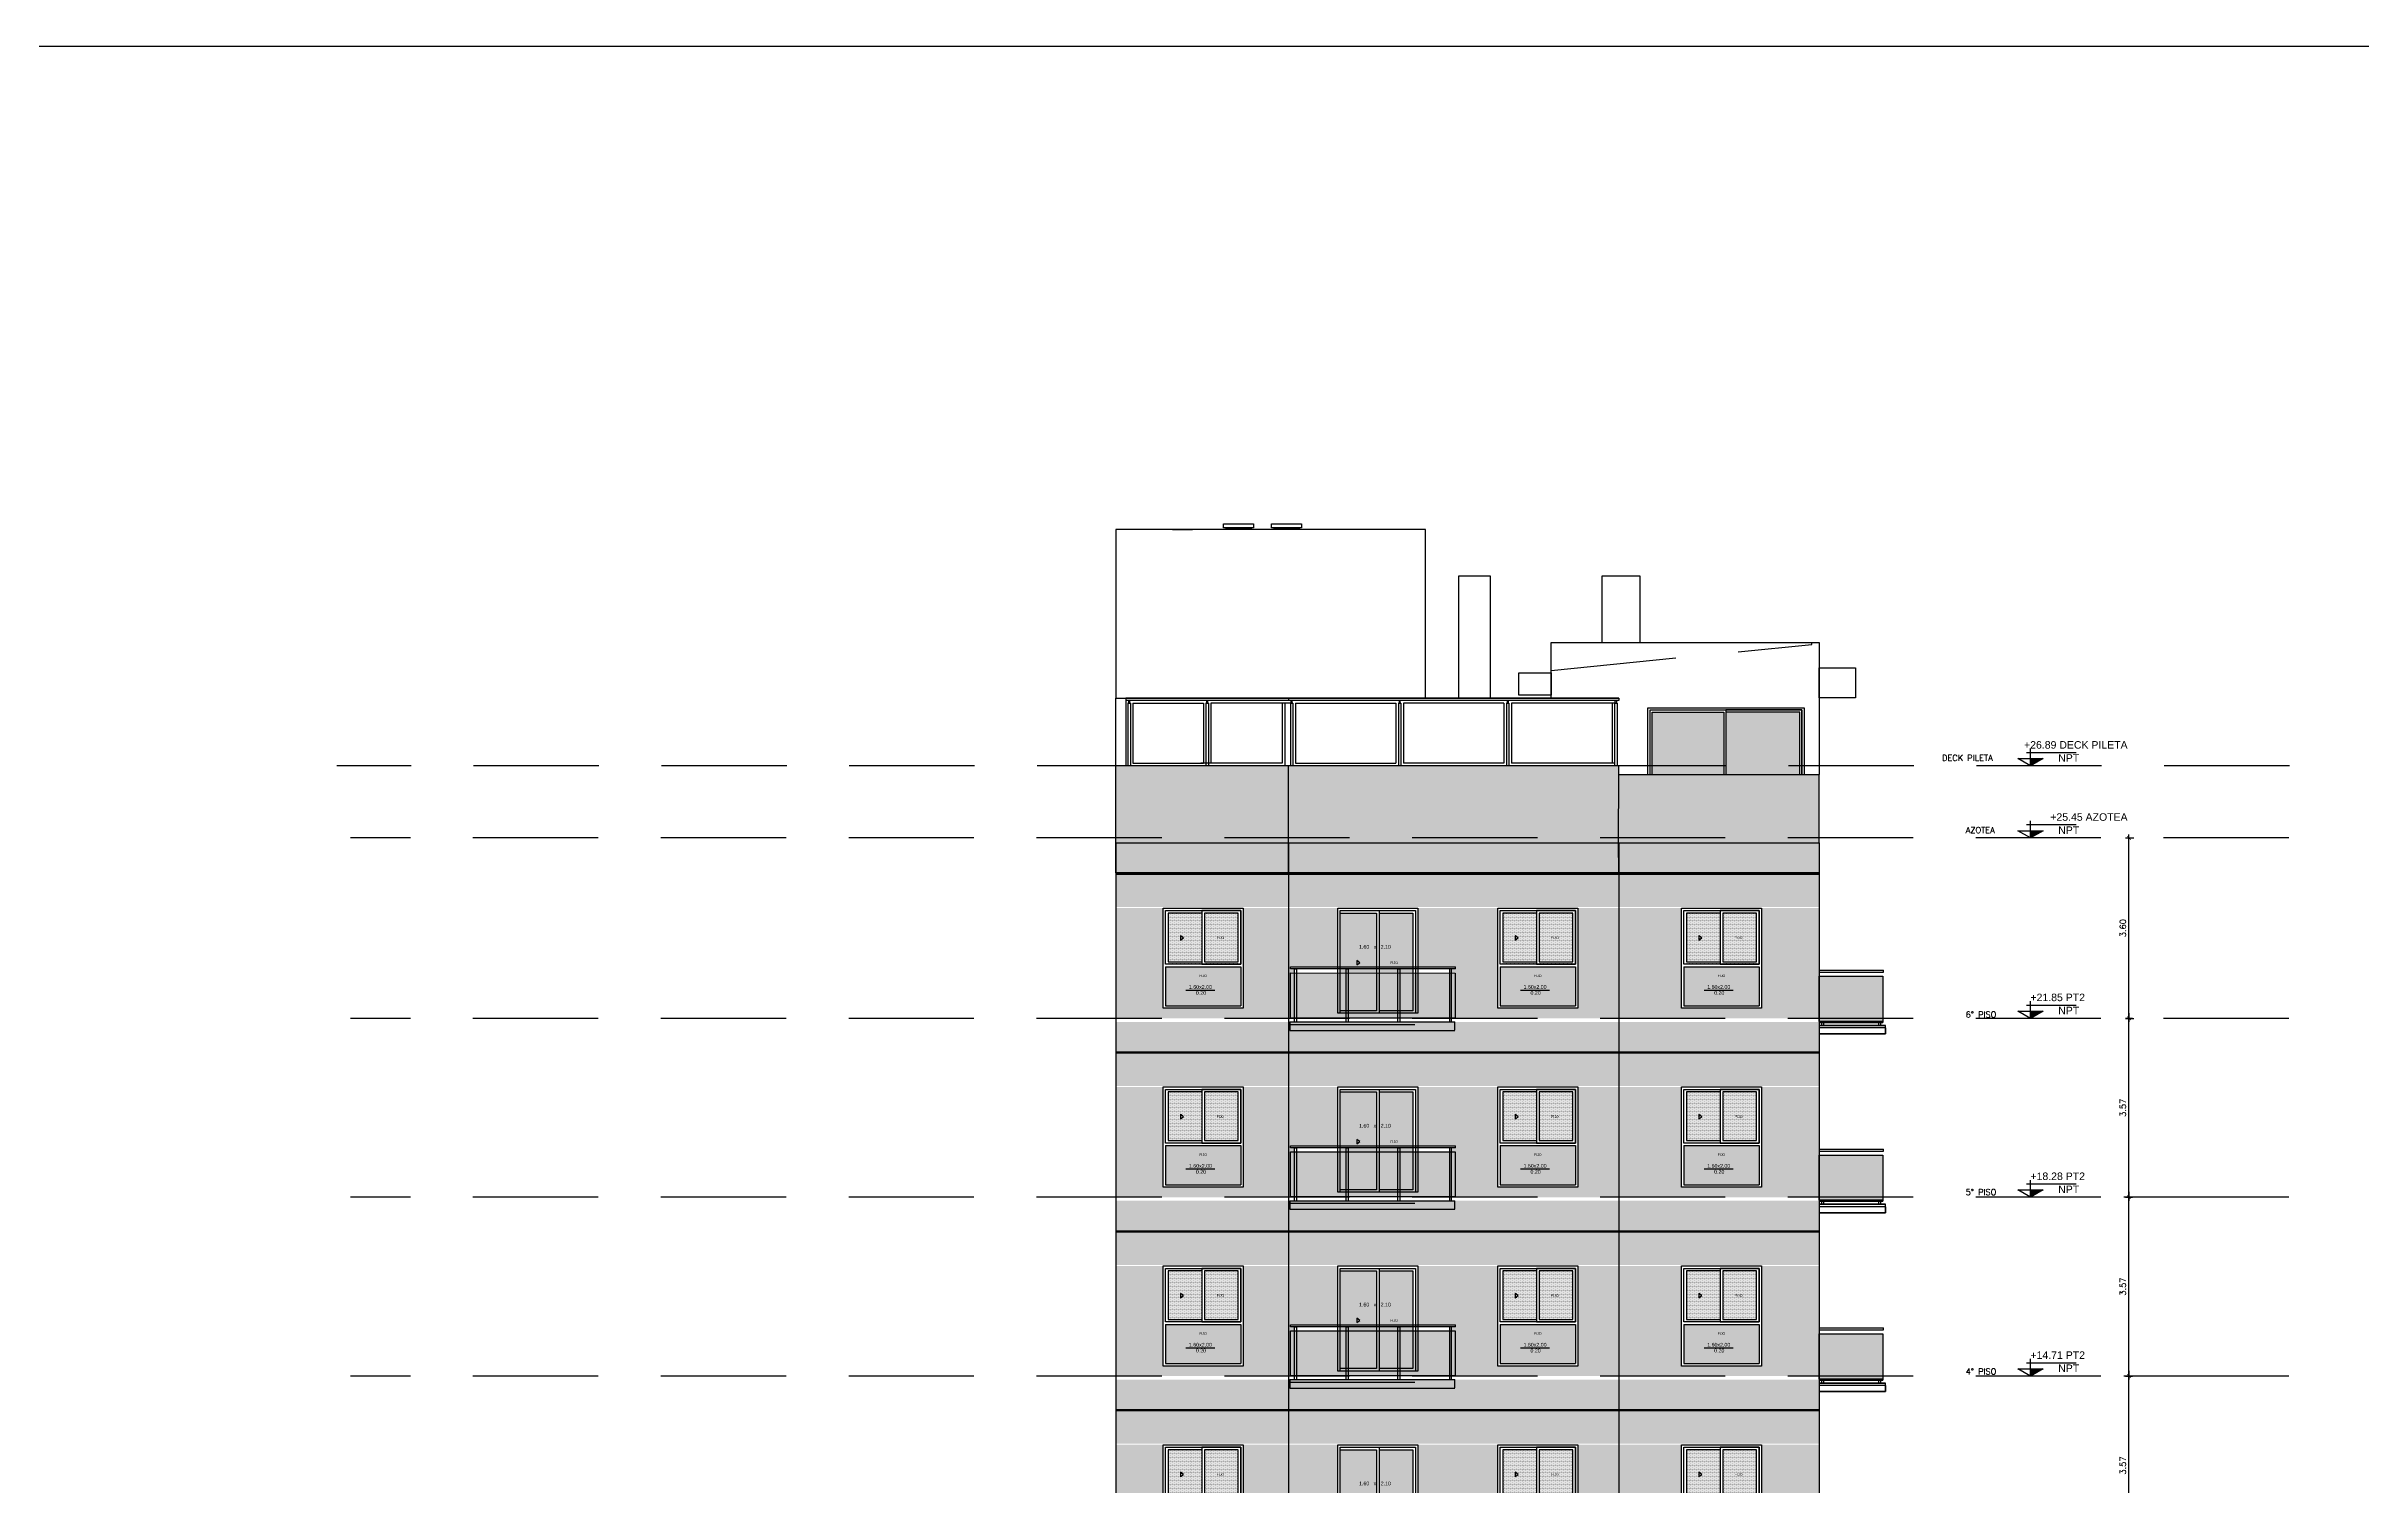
# Model space of a CAD drawing. Header units: metres. Extents: x 126 to 596, y -539 to -70.
# Drawn here: x 431.12 to 477.34, y -384.57 to -355.84 of the extents above; entities that cross this region are included whole.
import ezdxf
from ezdxf.enums import TextEntityAlignment as Align

# ---------------------------------------------------------------- set-up
doc = ezdxf.new("R2010")
doc.units = ezdxf.units.M
doc.header["$LTSCALE"] = 10
doc.linetypes.add('DASHED2', pattern=[0.375, 0.25, -0.125])
doc.linetypes.add('HIDDEN', pattern=[0.375, 0.25, -0.125])
for name, color, linetype in [('0.1', 1, 'Continuous'), ('01', 1, 'Continuous'), ('02', 2, 'Continuous'), ('3', 3, 'Continuous'), ('A-Aberturas', 2, 'Continuous'), ('A-Balcon', 1, 'Continuous'), ('A-NIVELES', 1, 'Continuous'), ('A-Pisos', 1, 'Continuous'), ('A-Proyeccion', 1, 'HIDDEN'), ('Aberturas en Fachadas', 2, 'Continuous'), ('Corte t', 2, 'Continuous'), ('Dr Ejes en bloque', 4, 'Continuous'), ('Expresión Vidrio', 252, 'Continuous'), ('Fachada', 3, 'Continuous'), ('Fachada 02', 2, 'Continuous'), ('PISO', 251, 'Continuous'), ('TCOTA', 1, 'Continuous'), ('Texto', 3, 'Continuous'), ('Texto Detalles Aberturas', 3, 'Continuous')]:
    doc.layers.add(name, color=color, linetype=linetype)
doc.layers.add('M1-Muro Común 20', color=12, linetype='Continuous', transparency=0.5)
doc.styles.add('Arial', font='arial.ttf')
doc.styles.add('COTAS', font='ROMANS.shx', dxfattribs={"width": 0.7})
doc.styles.add('ROMANS', font='arial.ttf', dxfattribs={"width": 1.02, "height": 1.2})
doc.styles.add('T12', font='romans.shx', dxfattribs={"height": 0.12})
doc.dimstyles.new('DIM50', dxfattribs={"dimtxt": 0.12, "dimasz": 0.07, "dimexe": 0.1, "dimexo": 0.05, "dimgap": 0.06, "dimtad": 1, "dimzin": 4, "dimdsep": 46, "dimtxsty": 'T12', "dimblk1": 'COTA1', "dimblk2": 'COTA1', "dimsah": 1, "dimcen": 0.07, "dimclrt": 3, "dimadec": 0, "dimazin": 0, "dimtfac": 1, "dimtmove": 2, "dimatfit": 0, "dimldrblk": 'COTA1', "dimfxl": 1, "dimtolj": 1, "dimtzin": 4, "dimarcsym": 0})

# ---------------------------------------------------------------- blocks, each defined once
blk = doc.blocks.new('aberturas 2')
at = {"layer": 'Expresión Vidrio'}
h = blk.add_hatch(dxfattribs=at)
h.set_pattern_fill('DOTS', color=252, scale=0.01)
h.set_pattern_definition([(0, (-1009.145685, 397.000675), (0.0079375, 0.015875), [0, -0.015875])])
h.paths.add_polyline_path([(315.617, -169.076), (315.617, -168.076), (316.292, -168.076), (316.292, -169.076)])
h = blk.add_hatch(dxfattribs=at)
h.set_pattern_fill('DOTS', color=252, scale=0.01)
h.set_pattern_definition([(0, (-1009.595685, 397.000675), (0.0079375, 0.015875), [0, -0.015875])])
h.paths.add_polyline_path([(316.342, -169.076), (316.342, -168.076), (317.017, -168.076), (317.017, -169.076)])
h = blk.add_hatch(dxfattribs=at)
h.set_pattern_fill('DOTS', color=252, scale=0.01)
h.set_pattern_definition([(0, (0, -0.05), (0.0079375, 0.015875), [0, -0.015875])])
h.paths.add_polyline_path([(317.067, -169.926), (317.067, -169.146), (315.567, -169.146), (315.567, -169.926)])
at = {"layer": 'A-Aberturas'}
for p, q in [((315.567, -169.146), (315.567, -169.926)), ((315.567, -169.146), (317.067, -169.146)), ((317.067, -169.146), (317.067, -169.926)), ((315.567, -169.926), (317.067, -169.926))]:
    blk.add_line(p, q, dxfattribs=at)
for points in [[(317.117, -169.976), (315.517, -169.976), (315.517, -167.976), (317.117, -167.976)], [(315.567, -169.096), (315.567, -168.026), (317.067, -168.026), (317.067, -169.096)], [(317.067, -168.026), (316.292, -168.026), (316.292, -169.096), (317.067, -169.096)]]:
    blk.add_lwpolyline(points, close=True, dxfattribs=at)
at = {"layer": 'A-Aberturas', "color": 1}
blk.add_lwpolyline([(316.292, -168.076), (315.617, -168.076), (315.617, -169.046), (316.292, -169.046)], dxfattribs=at)
blk.add_lwpolyline([(317.017, -168.076), (316.342, -168.076), (316.342, -169.046), (317.017, -169.046)], close=True, dxfattribs=at)
at = {"layer": 'Texto Detalles Aberturas', "color": 3}
blk.add_line((316.549, -169.618), (315.968, -169.618), dxfattribs=at)
at = {"layer": 'Texto Detalles Aberturas'}
blk.add_lwpolyline([(315.862, -168.527), (315.862, -168.613), (315.922, -168.57)], close=True, dxfattribs=at)
at = {"layer": 'Texto Detalles Aberturas', "color": 3, "style": 'ROMANS'}
for p in [(316.659, -168.57), (316.315, -169.327)]:
    blk.add_text('FIJO', height=0.05, dxfattribs=at).set_placement(p, align=Align.MIDDLE_CENTER)
for s, p in [('1.60x2.00', (316.031, -169.588)), ('0.20', (316.17, -169.705))]:
    blk.add_text(s, height=0.075, dxfattribs=at).set_placement(p)
blk = doc.blocks.new('aberturas balcones')
at = {"layer": 'Expresión Vidrio'}
h = blk.add_hatch(dxfattribs=at)
h.set_pattern_fill('DOTS', color=252, scale=0.01)
h.set_pattern_definition([(0, (-1039.733291, 386.921473), (0.0079375, 0.015875), [0, -0.015875])])
h.paths.add_polyline_path([(287.68, -180.006), (287.68, -178.056), (288.405, -178.056), (288.405, -180.006)])
h = blk.add_hatch(dxfattribs=at)
h.set_pattern_fill('DOTS', color=252, scale=0.01)
h.set_pattern_definition([(0, (-1038.733291, 386.921473), (0.0079375, 0.015875), [0, -0.015875])])
h.paths.add_polyline_path([(288.455, -180.006), (288.455, -178.056), (289.13, -178.056), (289.13, -180.006)])
at = {"layer": 'A-Aberturas'}
blk.add_line((287.68, -178.006), (287.68, -178.006), dxfattribs=at)
blk.add_lwpolyline([(287.63, -180.056), (287.63, -177.956), (289.23, -177.956), (289.23, -180.056), (287.63, -180.056)], dxfattribs=at)
for points in [[(287.68, -180.056), (287.68, -178.006), (289.18, -178.006), (289.18, -180.056)], [(287.68, -178.006), (288.455, -178.006), (288.455, -180.056), (287.68, -180.056)]]:
    blk.add_lwpolyline(points, close=True, dxfattribs=at)
at = {"layer": 'A-Aberturas', "color": 1}
for points in [[(287.68, -178.056), (288.405, -178.056), (288.405, -180.006), (287.68, -180.006)], [(288.455, -178.056), (289.13, -178.056), (289.13, -180.006), (288.455, -180.006)]]:
    blk.add_lwpolyline(points, dxfattribs=at)
at = {"layer": 'Texto Detalles Aberturas', "color": 3}
blk.add_lwpolyline([(288.009, -179.003), (288.009, -179.089), (288.069, -179.046)], close=True, dxfattribs=at)
at = {"layer": 'Texto Detalles Aberturas', "color": 3, "style": 'ROMANS'}
blk.add_text('1.60   x   2.10', height=0.075, dxfattribs=at).set_placement((288.055, -178.767))
blk.add_text('FIJO', height=0.05, dxfattribs=at).set_placement((288.755, -179.046), align=Align.MIDDLE_CENTER)
blk = doc.blocks.new('Fachada lateral izq')
at = {"layer": '0.1', "transparency": 33554636}
h = blk.add_hatch(color=253, dxfattribs=at)
h.dxf.hatch_style = 1
h.paths.add_polyline_path([(328.537, -106.511), (328.537, -107.581), (327.037, -107.581), (327.037, -106.511)], flags=0)
h.paths.add_polyline_path([(327.762, -106.561), (327.762, -106.511), (328.537, -106.511), (328.537, -107.581), (327.762, -107.581), (327.762, -107.531), (327.087, -107.531), (327.087, -106.561)], flags=0)
h.paths.add_polyline_path([(327.812, -106.561), (328.487, -106.561), (328.487, -107.531), (327.812, -107.531)], flags=0)
h.paths.add_polyline_path([(327.332, -107.011), (327.392, -107.054), (327.332, -107.097)], flags=0)
h.paths.add_polyline_path([(318.19, -106.511), (318.19, -107.581), (316.69, -107.581), (316.69, -106.511)], flags=0)
h.paths.add_polyline_path([(318.19, -106.511), (318.19, -107.581), (317.415, -107.581), (317.415, -107.531), (316.74, -107.531), (316.74, -106.561), (317.415, -106.561), (317.415, -106.511)], flags=0)
h.paths.add_polyline_path([(318.14, -106.561), (318.14, -107.531), (317.465, -107.531), (317.465, -106.561)], flags=0)
h.paths.add_polyline_path([(317.045, -107.054), (316.985, -107.097), (316.985, -107.011)], flags=0)
h.paths.add_polyline_path([(317.693, -107.093), (317.87, -107.093), (317.87, -107.016), (317.693, -107.016)], flags=0)
h.paths.add_polyline_path([(317.349, -107.85), (317.526, -107.85), (317.526, -107.773), (317.349, -107.773)], flags=0)
h.paths.add_polyline_path([(315.695, -106.441), (319.145, -106.441), (319.145, -105.161), (315.695, -105.161)])
h.paths.add_polyline_path([(325.735, -106.441), (329.737, -106.441), (329.737, -105.161), (325.735, -105.161)])
at = {"layer": 'M1-Muro Común 20', "transparency": 33554687}
h = blk.add_hatch(color=8, dxfattribs=at)
h.dxf.hatch_style = 1
h.paths.add_polyline_path([(323.321, -106.461), (321.726, -106.461), (321.726, -107.636), (322.479, -107.636), (322.479, -107.676), (322.398, -107.676), (322.398, -107.757), (322.469, -107.757), (322.469, -108.661), (325.735, -108.661), (325.735, -106.461), (324.921, -106.461), (324.921, -108.461), (323.321, -108.461)])
h.paths.add_polyline_path([(320.126, -106.461), (319.145, -106.461), (319.145, -108.661), (319.184, -108.661), (319.184, -107.756), (319.264, -107.756), (319.264, -107.676), (319.184, -107.676), (319.184, -107.636), (320.126, -107.636)])
h.paths.add_polyline_path([(325.735, -105.781), (319.145, -105.781), (319.145, -106.441), (325.735, -106.441)])
h.paths.add_polyline_path([(325.735, -105.161), (319.145, -105.161), (319.145, -105.761), (325.735, -105.761)])
at = {"layer": 'M1-Muro Común 20', "transparency": 33554534}
h = blk.add_hatch(color=254, dxfattribs=at)
h.dxf.hatch_style = 1
h.paths.add_polyline_path([(319.145, -106.461), (318.24, -106.461), (318.24, -108.461), (316.64, -108.461), (316.64, -106.461), (315.695, -106.461), (315.695, -108.661), (319.145, -108.661)])
h.paths.add_polyline_path([(326.987, -106.461), (325.735, -106.461), (325.735, -108.661), (329.737, -108.661), (329.737, -106.461), (328.587, -106.461), (328.587, -108.461), (326.987, -108.461)])
at = {"layer": 'M1-Muro Común 20', "transparency": 33554460}
h = blk.add_hatch(color=141, dxfattribs=at)
h.dxf.hatch_style = 1
h.paths.add_polyline_path([(322.469, -108.656), (319.184, -108.656), (319.184, -107.756), (322.469, -107.757)])
h = blk.add_hatch(color=141, dxfattribs=at)
h.dxf.hatch_style = 1
h.paths.add_polyline_path([(331.007, -108.721), (329.737, -108.721), (329.737, -107.821), (331.007, -107.821)])
at = {"layer": 'A-Aberturas', "color": 253}
for points in [[(329.737, -107.741), (331.017, -107.741), (331.017, -107.701)], [(329.737, -107.701), (331.017, -107.701)], [(329.737, -108.721), (331.007, -108.721), (331.007, -108.741)], [(329.737, -108.741), (331.007, -108.741)], [(329.827, -108.801), (329.827, -108.741), (329.787, -108.741)], [(329.787, -108.801), (329.787, -108.741)], [(330.927, -108.801), (330.927, -108.741), (330.967, -108.741)], [(330.967, -108.801), (330.967, -108.741)]]:
    blk.add_lwpolyline(points, dxfattribs=at)
blk.add_lwpolyline([(331.007, -108.721), (329.737, -108.721), (329.737, -107.821), (331.007, -107.821)], close=True, dxfattribs=at)
at = {"layer": 'A-Balcon'}
blk.add_line((322.479, -107.676), (322.479, -107.636), dxfattribs=at)
for points in [[(322.479, -107.676), (319.184, -107.676), (319.184, -107.636), (322.479, -107.636)], [(319.264, -108.731), (319.264, -107.676), (319.304, -107.676), (319.304, -108.731)], [(320.294, -108.731), (320.294, -107.676), (320.334, -107.676), (320.334, -108.731)], [(321.324, -108.731), (321.324, -107.676), (321.364, -107.676), (321.364, -108.731)], [(322.398, -108.731), (322.398, -107.676), (322.358, -107.676), (322.358, -108.731)]]:
    blk.add_lwpolyline(points, dxfattribs=at)
blk.add_lwpolyline([(322.469, -108.656), (319.184, -108.656), (319.184, -107.756), (322.469, -107.757)], close=True, dxfattribs=at)
at = {"layer": 'Fachada'}
for p, q in [((315.695, -105.161), (315.695, -108.731)), ((319.145, -105.161), (319.145, -108.731)), ((329.737, -105.161), (329.737, -108.731))]:
    blk.add_line(p, q, dxfattribs=at)
blk.add_lwpolyline([(325.735, -105.161), (325.735, -108.731)], dxfattribs=at)
at = {"layer": 'Fachada 02', "color": 1}
for p, q in [((315.695, -105.761), (329.737, -105.761)), ((315.695, -105.781), (329.737, -105.781))]:
    blk.add_line(p, q, dxfattribs=at)
at = {"layer": 'Fachada 02'}
for p, q in [((319.166, -108.731), (319.166, -108.901)), ((319.166, -108.731), (319.166, -108.731)), ((319.166, -108.731), (322.466, -108.731)), ((319.166, -108.901), (322.466, -108.901)), ((322.466, -108.897), (322.466, -108.731))]:
    blk.add_line(p, q, dxfattribs=at)
at = {"layer": 'Fachada 02', "color": 253}
for p, q in [((329.737, -108.801), (331.062, -108.801)), ((331.062, -108.801), (329.737, -108.801)), ((329.737, -108.971), (331.062, -108.971)), ((331.062, -108.971), (329.737, -108.971)), ((331.062, -108.851), (331.062, -108.801)), ((331.062, -108.851), (331.062, -108.971))]:
    blk.add_line(p, q, dxfattribs=at)
at = {"layer": 'Fachada 02', "color": 252, "linetype": 'DASHED2', "true_color": 0x939598}
blk.add_lwpolyline([(319.166, -108.781), (319.166, -108.781), (322.466, -108.781)], dxfattribs=at)
at = {"layer": 'Fachada 02', "color": 253, "linetype": 'DASHED2'}
blk.add_lwpolyline([(331.062, -108.971), (331.062, -108.851), (329.737, -108.851)], dxfattribs=at)
at = {"layer": 'Aberturas en Fachadas'}
for name, p in [('aberturas 2', (1.123, 61.515)), ('aberturas balcones', (32.496, 71.495)), ('aberturas 2', (7.803, 61.515)), ('aberturas 2', (11.47, 61.515))]:
    blk.add_blockref(name, p, dxfattribs=at)
blk = doc.blocks.new('COTA1')
for p, q in [((-1.5, 0), (1, 0)), ((0, 1), (0, -1))]:
    blk.add_line(p, q)
at = {"const_width": 0.2}
blk.add_lwpolyline([(-0.5, -0.5), (0.5, 0.5)], dxfattribs=at)
blk = doc.blocks.new('*D64')
at = {"layer": 'Defpoints', "color": 0, "transparency": 16777216}
for p in [(568.96, -294.214), (568.96, -294.214), (568.96, -297.714)]:
    blk.add_point(p, dxfattribs=at)
at = {"layer": 'TCOTA', "color": 0, "lineweight": -2, "transparency": 16777216}
for p, q in [((568.96, -297.644), (568.96, -294.284)), ((569.01, -294.214), (569.06, -294.214)), ((569.01, -297.714), (569.06, -297.714))]:
    blk.add_line(p, q, dxfattribs=at)
at = {"layer": 'TCOTA', "color": 0, "lineweight": -2, "transparency": 16777216, "xscale": 0.07, "yscale": 0.07, "zscale": 0.07}
for p, rotation in [((568.96, -294.214), 90), ((568.96, -297.714), 270)]:
    blk.add_blockref('COTA1', p, dxfattribs=dict(at, rotation=rotation))
at = {"layer": 'TCOTA', "color": 3, "transparency": 16777216, "insert": (568.84, -295.964), "char_height": 0.12, "attachment_point": 5, "rotation": 90, "style": 'T12'}
blk.add_mtext('\\A1;3.50', dxfattribs=at)
blk = doc.blocks.new('*D65')
at = {"layer": 'Defpoints', "color": 0, "transparency": 16777216}
for p in [(568.96, -290.644), (568.96, -290.644), (568.96, -294.214)]:
    blk.add_point(p, dxfattribs=at)
at = {"layer": 'TCOTA', "color": 0, "lineweight": -2, "transparency": 16777216}
for p, q in [((568.96, -294.144), (568.96, -290.714)), ((569.01, -290.644), (569.06, -290.644)), ((569.01, -294.214), (569.06, -294.214))]:
    blk.add_line(p, q, dxfattribs=at)
at = {"layer": 'TCOTA', "color": 0, "lineweight": -2, "transparency": 16777216, "xscale": 0.07, "yscale": 0.07, "zscale": 0.07}
for p, rotation in [((568.96, -290.644), 90), ((568.96, -294.214), 270)]:
    blk.add_blockref('COTA1', p, dxfattribs=dict(at, rotation=rotation))
at = {"layer": 'TCOTA', "color": 3, "transparency": 16777216, "insert": (568.84, -292.429), "char_height": 0.12, "attachment_point": 5, "rotation": 90, "style": 'T12'}
blk.add_mtext('\\A1;3.57', dxfattribs=at)
blk = doc.blocks.new('*D66')
at = {"layer": 'Defpoints', "color": 0, "transparency": 16777216}
for p in [(568.96, -287.074), (570.313, -287.074), (568.96, -290.644)]:
    blk.add_point(p, dxfattribs=at)
at = {"layer": 'TCOTA', "color": 0, "lineweight": -2, "transparency": 16777216}
for p, q in [((570.263, -287.074), (568.86, -287.074)), ((568.96, -290.574), (568.96, -287.144)), ((569.01, -290.644), (569.06, -290.644))]:
    blk.add_line(p, q, dxfattribs=at)
at = {"layer": 'TCOTA', "color": 0, "lineweight": -2, "transparency": 16777216, "xscale": 0.07, "yscale": 0.07, "zscale": 0.07}
for p, rotation in [((568.96, -287.074), 90), ((568.96, -290.644), 270)]:
    blk.add_blockref('COTA1', p, dxfattribs=dict(at, rotation=rotation))
at = {"layer": 'TCOTA', "color": 3, "transparency": 16777216, "insert": (568.84, -288.859), "char_height": 0.12, "attachment_point": 5, "rotation": 90, "style": 'T12'}
blk.add_mtext('\\A1;3.57', dxfattribs=at)
blk = doc.blocks.new('*D67')
at = {"layer": 'Defpoints', "color": 0, "transparency": 16777216}
for p in [(568.96, -276.364), (568.96, -276.364), (570.313, -279.934)]:
    blk.add_point(p, dxfattribs=at)
at = {"layer": 'TCOTA', "color": 0, "lineweight": -2, "transparency": 16777216}
for p, q in [((569.01, -276.364), (569.06, -276.364)), ((568.96, -279.864), (568.96, -276.434)), ((570.263, -279.934), (568.86, -279.934))]:
    blk.add_line(p, q, dxfattribs=at)
at = {"layer": 'TCOTA', "color": 0, "lineweight": -2, "transparency": 16777216, "xscale": 0.07, "yscale": 0.07, "zscale": 0.07}
for p, rotation in [((568.96, -276.364), 90), ((568.96, -279.934), 270)]:
    blk.add_blockref('COTA1', p, dxfattribs=dict(at, rotation=rotation))
at = {"layer": 'TCOTA', "color": 3, "transparency": 16777216, "insert": (568.84, -278.149), "char_height": 0.12, "attachment_point": 5, "rotation": 90, "style": 'T12'}
blk.add_mtext('\\A1;3.57', dxfattribs=at)
blk = doc.blocks.new('*D68')
at = {"layer": 'Defpoints', "color": 0, "transparency": 16777216}
for p in [(568.96, -283.504), (570.313, -283.504), (570.313, -287.074)]:
    blk.add_point(p, dxfattribs=at)
at = {"layer": 'TCOTA', "color": 0, "lineweight": -2, "transparency": 16777216}
for p, q in [((570.263, -283.504), (568.86, -283.504)), ((568.96, -287.004), (568.96, -283.574)), ((570.263, -287.074), (568.86, -287.074))]:
    blk.add_line(p, q, dxfattribs=at)
at = {"layer": 'TCOTA', "color": 0, "lineweight": -2, "transparency": 16777216, "xscale": 0.07, "yscale": 0.07, "zscale": 0.07}
for p, rotation in [((568.96, -283.504), 90), ((568.96, -287.074), 270)]:
    blk.add_blockref('COTA1', p, dxfattribs=dict(at, rotation=rotation))
at = {"layer": 'TCOTA', "color": 3, "transparency": 16777216, "insert": (568.84, -285.289), "char_height": 0.12, "attachment_point": 5, "rotation": 90, "style": 'T12'}
blk.add_mtext('\\A1;3.57', dxfattribs=at)
blk = doc.blocks.new('*D69')
at = {"layer": 'Defpoints', "color": 0, "transparency": 16777216}
for p in [(568.96, -279.934), (570.313, -279.934), (570.313, -283.504)]:
    blk.add_point(p, dxfattribs=at)
at = {"layer": 'TCOTA', "color": 0, "lineweight": -2, "transparency": 16777216}
for p, q in [((570.263, -279.934), (568.86, -279.934)), ((568.96, -283.434), (568.96, -280.004)), ((570.263, -283.504), (568.86, -283.504))]:
    blk.add_line(p, q, dxfattribs=at)
at = {"layer": 'TCOTA', "color": 0, "lineweight": -2, "transparency": 16777216, "xscale": 0.07, "yscale": 0.07, "zscale": 0.07}
for p, rotation in [((568.96, -279.934), 90), ((568.96, -283.504), 270)]:
    blk.add_blockref('COTA1', p, dxfattribs=dict(at, rotation=rotation))
at = {"layer": 'TCOTA', "color": 3, "transparency": 16777216, "insert": (568.84, -281.719), "char_height": 0.12, "attachment_point": 5, "rotation": 90, "style": 'T12'}
blk.add_mtext('\\A1;3.57', dxfattribs=at)
blk = doc.blocks.new('*D70')
at = {"layer": 'Defpoints', "color": 0, "transparency": 16777216}
for p in [(568.96, -272.764), (568.96, -272.764), (568.96, -276.364)]:
    blk.add_point(p, dxfattribs=at)
at = {"layer": 'TCOTA', "color": 0, "lineweight": -2, "transparency": 16777216}
for p, q in [((568.96, -276.294), (568.96, -272.834)), ((569.01, -272.764), (569.06, -272.764)), ((569.01, -276.364), (569.06, -276.364))]:
    blk.add_line(p, q, dxfattribs=at)
at = {"layer": 'TCOTA', "color": 0, "lineweight": -2, "transparency": 16777216, "xscale": 0.07, "yscale": 0.07, "zscale": 0.07}
for p, rotation in [((568.96, -272.764), 90), ((568.96, -276.364), 270)]:
    blk.add_blockref('COTA1', p, dxfattribs=dict(at, rotation=rotation))
at = {"layer": 'TCOTA', "color": 3, "transparency": 16777216, "insert": (568.84, -274.564), "char_height": 0.12, "attachment_point": 5, "rotation": 90, "style": 'T12'}
blk.add_mtext('\\A1;3.60', dxfattribs=at)
blk = doc.blocks.new('NivelGen')
blk.add_hatch(color=256).paths.add_polyline_path([(0.251, 0.145), (0, 0.145), (0, 0)])
for p, q in [((-0.077, 0.266), (0.913, 0.266)), ((0, 0), (0, 0.343))]:
    blk.add_line(p, q)
at = {"const_width": 0.01}
blk.add_lwpolyline([(-0.251, 0.145), (0, 0), (0.251, 0.145)], dxfattribs=at)
blk.add_lwpolyline([(0, 0), (-0.251, 0.145), (0.251, 0.145), (0, 0)])
at = {"style": 'COTAS', "width": 0.7}
for tag, p in [('NIVEL', (0.973, 0.365)), ('NPT.INT', (0.973, 0.048))]:
    blk.add_attdef(tag, text='', height=0.2, dxfattribs=at).set_placement(p, align=Align.RIGHT)
blk = doc.blocks.new('*D63')
at = {"layer": 'Defpoints', "color": 0, "transparency": 16777216}
for p in [(568.96, -297.714), (566.069, -298.214), (568.96, -298.214)]:
    blk.add_point(p, dxfattribs=at)
at = {"layer": 'TCOTA', "color": 0, "lineweight": -2, "transparency": 16777216}
for p, q in [((568.96, -297.784), (568.96, -298.144)), ((569.01, -297.714), (569.06, -297.714)), ((566.119, -298.214), (569.06, -298.214))]:
    blk.add_line(p, q, dxfattribs=at)
at = {"layer": 'TCOTA', "color": 0, "lineweight": -2, "transparency": 16777216, "xscale": 0.07, "yscale": 0.07, "zscale": 0.07}
for p, rotation in [((568.96, -297.714), 90), ((568.96, -298.214), 270)]:
    blk.add_blockref('COTA1', p, dxfattribs=dict(at, rotation=rotation))
at = {"layer": 'TCOTA', "color": 3, "transparency": 16777216, "insert": (568.84, -297.964), "char_height": 0.12, "attachment_point": 5, "rotation": 90, "style": 'T12'}
blk.add_mtext('\\A1;.50', dxfattribs=at)
blk = doc.blocks.new('niveles')
at = {"layer": 'PISO', "linetype": 'HIDDEN'}
for p, q in [((572.165, -271.324, 0), (533.187, -271.324, 0)), ((572.152, -272.764), (533.455, -272.764)), ((572.152, -276.364), (533.455, -276.364)), ((572.152, -279.934), (533.455, -279.934)), ((572.152, -283.504), (533.455, -283.504)), ((572.152, -287.074), (533.455, -287.074)), ((572.152, -290.644), (533.455, -290.644)), ((572.152, -294.214), (533.455, -294.214)), ((572.152, -297.714), (533.455, -297.714)), ((572.165, -298.214), (533.455, -298.214)), ((572.165, -301.334), (533.455, -301.334))]:
    blk.add_line(p, q, dxfattribs=at)
at = {"layer": 'PISO', "color": 41, "linetype": 'HIDDEN', "true_color": 0xf4ee51}
blk.add_line((572.152, -297.604), (533.455, -297.604), dxfattribs=at)
at = {"layer": 'A-NIVELES'}
ref = blk.add_blockref('NivelGen', (566.994, -271.324, 0), dxfattribs=at)
ref.add_attrib('NIVEL', '+26.89 DECK PILETA', dxfattribs={"layer": '0', "height": 0.15, "style": 'Arial'}).set_placement((568.933, -270.981, 0), align=Align.RIGHT)
ref.add_attrib('NPT.INT', 'NPT', dxfattribs={"layer": '0', "height": 0.15, "style": 'Arial'}).set_placement((567.967, -271.243, 0), align=Align.RIGHT)
ref = blk.add_blockref('NivelGen', (566.994, -272.764), dxfattribs=at)
ref.add_attrib('NIVEL', '+25.45 AZOTEA', dxfattribs={"layer": '0', "height": 0.15, "style": 'Arial'}).set_placement((568.933, -272.421), align=Align.RIGHT)
ref.add_attrib('NPT.INT', 'NPT', dxfattribs={"layer": '0', "height": 0.15, "style": 'Arial'}).set_placement((567.967, -272.683), align=Align.RIGHT)
ref = blk.add_blockref('NivelGen', (566.994, -276.364), dxfattribs=at)
ref.add_attrib('NIVEL', '+21.85 PT2', dxfattribs={"layer": '0', "height": 0.15, "style": 'Arial'}).set_placement((568.083, -276.021), align=Align.RIGHT)
ref.add_attrib('NPT.INT', 'NPT', dxfattribs={"layer": '0', "height": 0.15, "style": 'Arial'}).set_placement((567.967, -276.283), align=Align.RIGHT)
ref = blk.add_blockref('NivelGen', (566.994, -279.934), dxfattribs=at)
ref.add_attrib('NIVEL', '+18.28 PT2', dxfattribs={"layer": '0', "height": 0.15, "style": 'Arial'}).set_placement((568.083, -279.591), align=Align.RIGHT)
ref.add_attrib('NPT.INT', 'NPT', dxfattribs={"layer": '0', "height": 0.15, "style": 'Arial'}).set_placement((567.967, -279.853), align=Align.RIGHT)
ref = blk.add_blockref('NivelGen', (566.994, -283.504), dxfattribs=at)
ref.add_attrib('NIVEL', '+14.71 PT2', dxfattribs={"layer": '0', "height": 0.15, "style": 'Arial'}).set_placement((568.083, -283.161), align=Align.RIGHT)
ref.add_attrib('NPT.INT', 'NPT', dxfattribs={"layer": '0', "height": 0.15, "style": 'Arial'}).set_placement((567.967, -283.423), align=Align.RIGHT)
ref = blk.add_blockref('NivelGen', (566.994, -287.074), dxfattribs=at)
ref.add_attrib('NIVEL', '+11.14 PT1', dxfattribs={"layer": '0', "height": 0.15, "style": 'Arial'}).set_placement((568.083, -286.731), align=Align.RIGHT)
ref.add_attrib('NPT.INT', 'NPT', dxfattribs={"layer": '0', "height": 0.15, "style": 'Arial'}).set_placement((567.967, -286.993), align=Align.RIGHT)
ref = blk.add_blockref('NivelGen', (566.994, -290.644), dxfattribs=at)
ref.add_attrib('NIVEL', '+7.57 PT1', dxfattribs={"layer": '0', "height": 0.15, "style": 'Arial'}).set_placement((567.966, -290.301), align=Align.RIGHT)
ref.add_attrib('NPT.INT', 'NPT', dxfattribs={"layer": '0', "height": 0.15, "style": 'Arial'}).set_placement((567.967, -290.563), align=Align.RIGHT)
ref = blk.add_blockref('NivelGen', (566.994, -294.214), dxfattribs=at)
ref.add_attrib('NIVEL', '+4.00  PT1', dxfattribs={"layer": '0', "height": 0.15, "style": 'Arial'}).set_placement((568.025, -293.871), align=Align.RIGHT)
ref.add_attrib('NPT.INT', 'NPT', dxfattribs={"layer": '0', "height": 0.15, "style": 'Arial'}).set_placement((567.967, -294.133), align=Align.RIGHT)
ref = blk.add_blockref('NivelGen', (566.994, -297.604), dxfattribs=at)
ref.add_attrib('NIVEL', '+0.61  PALIER', dxfattribs={"layer": '0', "height": 0.15, "style": 'Arial'}).set_placement((568.735, -297.261), align=Align.RIGHT)
ref.add_attrib('NPT.INT', 'NPT', dxfattribs={"layer": '0', "height": 0.15, "style": 'Arial'}).set_placement((567.799, -297.523), align=Align.RIGHT)
ref = blk.add_blockref('NivelGen', (569.353, -297.714), dxfattribs=at)
ref.add_attrib('NIVEL', '+0.50 ESTACIONAMIENTO', dxfattribs={"layer": '0', "height": 0.15, "style": 'Arial'}).set_placement((571.793, -297.371), align=Align.RIGHT)
ref.add_attrib('NPT.INT', 'NPT', dxfattribs={"layer": '0', "height": 0.15, "style": 'Arial'}).set_placement((570.326, -297.633), align=Align.RIGHT)
ref = blk.add_blockref('NivelGen', (566.994, -301.302), dxfattribs=at)
ref.add_attrib('NIVEL', '-3.12 SS ESTACIONAMIENTO', dxfattribs={"layer": '0', "height": 0.15, "style": 'Arial'}).set_placement((570.059, -300.959), align=Align.RIGHT)
ref.add_attrib('NPT.INT', 'NPT', dxfattribs={"layer": '0', "height": 0.15, "style": 'Arial'}).set_placement((567.967, -301.222), align=Align.RIGHT)
at = {"layer": 'Texto', "style": 'T12'}
for s, p in [('DECK PILETA', (565.228, -271.226, 0)), ('AZOTEA', (565.701, -272.666)), ('6° PISO', (565.701, -276.348)), ('5° PISO', (565.701, -279.893)), ('4° PISO', (565.701, -283.473)), ('3° PISO', (565.701, -287.019)), ('2° PISO', (565.701, -290.555)), ('1° PISO', (565.701, -294.122)), ('PALIER PB', (565.701, -297.512))]:
    blk.add_text(s, height=0.12, dxfattribs=at).set_placement(p)
at = {"layer": 'TCOTA'}
for base, p1, p2, picture, middle in [((568.96, -272.764), (568.96, -276.364), (568.96, -272.764), '*D70', (568.84, -274.564)), ((568.96, -276.364), (570.313, -279.934), (568.96, -276.364), '*D67', (568.84, -278.149)), ((568.96, -279.934), (570.313, -283.504), (570.313, -279.934), '*D69', (568.84, -281.719)), ((568.96, -283.504), (570.313, -287.074), (570.313, -283.504), '*D68', (568.84, -285.289)), ((568.96, -287.074), (568.96, -290.644), (570.313, -287.074), '*D66', (568.84, -288.859)), ((568.96, -290.644), (568.96, -294.214), (568.96, -290.644), '*D65', (568.84, -292.429)), ((568.96, -294.214), (568.96, -297.714), (568.96, -294.214), '*D64', (568.84, -295.964)), ((568.96, -298.214), (568.96, -297.714), (566.069, -298.214), '*D63', (568.84, -297.964))]:
    dim = blk.add_linear_dim(base=base, p1=p1, p2=p2, angle=90, dimstyle='DIM50', override={"dimarcsym": 1}, dxfattribs=at)
    dim.commit()
    dim.dimension.update_dxf_attribs({"geometry": picture, "text_midpoint": middle})

msp = doc.modelspace()

# ---------------------------------------------------------------- hatches: boundary and pattern name
at = {"layer": 'Expresión Vidrio'}
h = msp.add_hatch(dxfattribs=at)
h.set_pattern_fill('DOTS', color=252, scale=0.01)
h.set_pattern_definition([(0, (107.511439, 90.916632), (0.0079375, 0.015875), [0, -0.015875])])
h.paths.add_polyline_path([(464.605, -369.695), (463.178, -369.695), (463.178, -370.375), (464.605, -370.375)])
h.paths.add_polyline_path([(464.605, -369.134), (463.178, -369.134), (463.178, -369.695), (464.605, -369.695)])
h.paths.add_polyline_path([(466.122, -369.134), (464.65, -369.134), (464.65, -369.695), (466.122, -369.695)])
h.paths.add_polyline_path([(466.122, -369.695), (464.65, -369.695), (464.65, -370.375), (466.122, -370.375)])
at = {"layer": 'M1-Muro Común 20', "transparency": 33554559}
h = msp.add_hatch(color=8, dxfattribs=at)
h.dxf.hatch_style = 1
h.paths.add_polyline_path([(455.916, -370.375), (452.472, -370.375), (452.472, -371.745), (455.916, -371.745)])
h.paths.add_polyline_path([(466.511, -370.375), (462.509, -370.375), (462.509, -371.745), (466.511, -371.745)])
h.paths.add_polyline_path([(455.916, -370.205), (452.472, -370.205), (452.472, -370.375), (455.916, -370.375)])
at = {"layer": 'M1-Muro Común 20', "transparency": 33554687}
h = msp.add_hatch(color=8, dxfattribs=at)
h.dxf.hatch_style = 1
h.paths.add_polyline_path([(462.509, -370.375), (455.916, -370.375), (455.916, -371.745), (462.509, -371.745)])
h.paths.add_polyline_path([(462.509, -370.205), (455.916, -370.205), (455.916, -370.375), (462.509, -370.375)])
at = {"layer": 'M1-Muro Común 20', "transparency": 33554559}
h = msp.add_hatch(color=8, dxfattribs=at)
h.dxf.hatch_style = 1
h.paths.add_polyline_path([(466.511, -371.745), (462.509, -371.745), (462.509, -372.344), (466.511, -372.344)])
h.paths.add_polyline_path([(455.919, -371.745), (452.472, -371.745), (452.472, -372.345), (455.919, -372.345)])
at = {"layer": 'M1-Muro Común 20', "transparency": 33554687}
h = msp.add_hatch(color=8, dxfattribs=at)
h.dxf.hatch_style = 1
h.paths.add_polyline_path([(462.509, -371.745), (455.919, -371.745), (455.919, -372.344), (462.509, -372.344)])

# ---------------------------------------------------------------- linework, layer by layer
at = {"layer": '0.1', "color": 252, "elevation": 0}
msp.add_lwpolyline([(460.512, -368.348), (461.162, -368.348), (461.162, -368.798), (460.512, -368.798), (460.512, -368.348)], dxfattribs=at)
at = {"layer": '01'}
for p, q in [((463.133, -370.375, 0), (463.133, -369.089, 0)), ((463.133, -369.089, 0), (464.65, -369.089, 0)), ((463.178, -370.375, 0), (463.178, -369.134, 0)), ((463.178, -369.134, 0), (464.605, -369.134, 0)), ((464.605, -369.134, 0), (464.605, -370.375, 0)), ((464.65, -369.089, 0), (464.65, -370.375, 0)), ((464.65, -369.089, 0), (464.65, -370.375, 0))]:
    msp.add_line(p, q, dxfattribs=at)
at = {"layer": '01', "elevation": 0}
for points in [[(463.089, -370.375), (463.089, -369.045), (466.211, -369.045), (466.211, -370.375)], [(463.133, -370.375), (463.133, -369.089), (466.166, -369.089), (466.166, -370.375)], [(466.166, -370.375), (466.166, -369.089), (464.65, -369.089), (464.65, -370.375)], [(466.122, -370.375), (466.122, -369.134), (464.65, -369.134), (464.65, -370.375)]]:
    msp.add_lwpolyline(points, dxfattribs=at)
at = {"layer": '02', "elevation": 0}
msp.add_lwpolyline([(461.162, -368.853), (461.162, -367.745), (466.511, -367.745), (466.511, -370.375)], dxfattribs=at)
at = {"layer": '3', "color": 252}
for p, q in [((453.6, -365.49, 0), (454, -365.49, 0)), ((455.12, -365.49, 0), (454.72, -365.49, 0)), ((455.916, -368.853, 0), (452.672, -368.853, 0)), ((455.916, -368.903, 0), (452.672, -368.903, 0)), ((452.759, -368.953, 0), (452.709, -368.953, 0)), ((452.709, -368.953, 0), (452.709, -370.205, 0)), ((452.759, -368.953, 0), (452.759, -370.205, 0)), ((452.809, -368.953, 0), (454.219, -368.953, 0)), ((452.809, -368.953, 0), (452.809, -370.155, 0)), ((454.219, -368.953, 0), (454.219, -370.155, 0)), ((454.319, -368.953, 0), (454.269, -368.953, 0)), ((454.269, -368.953, 0), (454.269, -370.205, 0)), ((454.319, -368.953, 0), (454.319, -370.205, 0)), ((455.99, -368.953, 0), (454.369, -368.953, 0)), ((454.369, -368.953, 0), (454.369, -370.155, 0)), ((455.79, -368.953, 0), (455.79, -370.155, 0)), ((455.84, -368.953, 0), (455.84, -370.205, 0)), ((452.809, -370.155, 0), (454.219, -370.155, 0)), ((455.79, -370.155, 0), (454.169, -370.155, 0))]:
    msp.add_line(p, q, dxfattribs=at)
at = {"layer": '3', "color": 1}
for p, q in [((455.916, -368.853, 0), (462.509, -368.853, 0)), ((462.509, -368.853, 0), (455.916, -368.853, 0)), ((462.509, -368.853, 0), (462.509, -368.903, 0)), ((462.509, -368.903, 0), (455.916, -368.903, 0)), ((456.003, -368.953, 0), (455.953, -368.953, 0)), ((455.953, -368.953, 0), (455.953, -370.205, 0)), ((456.003, -368.953, 0), (456.003, -370.205, 0)), ((456.053, -368.953, 0), (458.06, -368.953, 0)), ((456.053, -368.953, 0), (456.053, -370.155, 0)), ((458.06, -368.953, 0), (458.06, -370.155, 0)), ((458.16, -368.953, 0), (458.11, -368.953, 0)), ((458.11, -368.953, 0), (458.11, -370.205, 0)), ((458.16, -368.953, 0), (458.16, -370.205, 0)), ((458.21, -368.953, 0), (458.21, -370.155, 0)), ((460.218, -368.953, 0), (458.21, -368.953, 0)), ((460.218, -368.953, 0), (460.218, -370.155, 0)), ((460.318, -368.953, 0), (460.268, -368.953, 0)), ((460.268, -368.953, 0), (460.268, -370.205, 0)), ((460.318, -368.953, 0), (460.318, -370.205, 0)), ((462.426, -368.953, 0), (460.368, -368.953, 0)), ((460.368, -368.953, 0), (460.368, -370.155, 0)), ((462.376, -368.953, 0), (462.376, -370.155, 0)), ((462.426, -368.953, 0), (462.476, -368.953, 0)), ((462.426, -368.953, 0), (462.426, -370.205, 0)), ((462.476, -368.953, 0), (462.476, -370.205, 0)), ((456.053, -370.155, 0), (458.06, -370.155, 0)), ((460.218, -370.155, 0), (458.21, -370.155, 0)), ((462.426, -370.155, 0), (460.368, -370.155, 0))]:
    msp.add_line(p, q, dxfattribs=at)
at = {"layer": '3', "color": 2}
for p, q in [((455.916, -371.745, 0), (455.916, -370.205, 0)), ((452.469, -371.745, 0), (452.472, -370.375, 0)), ((462.506, -371.745, 0), (462.509, -370.375, 0)), ((462.509, -370.375, 0), (466.511, -370.375, 0)), ((466.508, -371.745, 0), (466.511, -370.375, 0))]:
    msp.add_line(p, q, dxfattribs=at)
at = {"layer": '3', "color": 252, "elevation": 0}
for points in [[(454.62, -365.377), (455.22, -365.377), (455.22, -365.453), (454.62, -365.453)], [(454.67, -365.453), (455.17, -365.453), (455.17, -365.49), (454.67, -365.49)], [(455.577, -365.377), (456.177, -365.377), (456.177, -365.453), (455.577, -365.453)], [(455.627, -365.453), (456.127, -365.453), (456.127, -365.49), (455.627, -365.49)], [(452.721, -368.953), (452.746, -368.953), (452.746, -368.903), (452.721, -368.903)], [(454.282, -368.953), (454.307, -368.953), (454.307, -368.903), (454.282, -368.903)]]:
    msp.add_lwpolyline(points, close=True, dxfattribs=at)
for points in [[(459.95, -368.853), (459.95, -366.422), (459.31, -366.422), (459.31, -368.853)], [(462.939, -367.745), (462.939, -366.422), (462.172, -366.422), (462.172, -367.745)]]:
    msp.add_lwpolyline(points, dxfattribs=at)
at = {"layer": '3', "color": 1, "elevation": 0}
for points in [[(455.965, -368.953), (455.99, -368.953), (455.99, -368.903), (455.965, -368.903)], [(458.123, -368.953), (458.148, -368.953), (458.148, -368.903), (458.123, -368.903)], [(460.28, -368.953), (460.305, -368.953), (460.305, -368.903), (460.28, -368.903)], [(462.463, -368.953), (462.438, -368.953), (462.438, -368.903), (462.463, -368.903)]]:
    msp.add_lwpolyline(points, close=True, dxfattribs=at)
at = {"layer": '3', "color": 2, "elevation": 0}
msp.add_lwpolyline([(462.509, -370.375), (462.509, -370.205), (455.916, -370.205)], dxfattribs=at)
for points in [[(452.469, -371.745), (455.916, -371.745), (455.919, -372.344), (452.472, -372.344)], [(455.916, -371.745), (462.506, -371.745), (462.509, -372.344), (455.919, -372.344)], [(462.506, -371.745), (466.508, -371.745), (466.511, -372.344), (462.509, -372.344)]]:
    msp.add_lwpolyline(points, close=True, dxfattribs=at)
at = {"layer": 'A-Aberturas'}
msp.add_lwpolyline([(126.138, -355.844), (596.014, -355.844), (596.014, -413.301), (126.138, -413.301)], close=True, dxfattribs=at)
at = {"layer": 'A-Pisos', "elevation": 0}
msp.add_lwpolyline([(466.511, -368.251), (467.237, -368.251), (467.237, -368.845), (466.511, -368.845)], close=True, dxfattribs=at)
at = {"layer": 'A-Pisos', "color": 252, "elevation": 0}
msp.add_lwpolyline([(452.672, -368.853), (452.672, -368.903)], dxfattribs=at)
at = {"layer": 'A-Pisos', "elevation": 0}
msp.add_lwpolyline([(455.916, -368.853), (455.916, -368.903)], dxfattribs=at)
at = {"layer": 'A-Proyeccion', "elevation": 0}
msp.add_lwpolyline([(461.162, -368.301), (466.361, -367.781), (466.361, -367.745)], dxfattribs=at)
at = {"layer": 'Corte t', "color": 252, "elevation": 0}
msp.add_lwpolyline([(452.472, -368.853), (458.649, -368.853), (458.649, -365.49), (452.472, -365.49)], close=True, dxfattribs=at)
at = {"layer": 'Corte t', "elevation": 0}
for points in [[(452.472, -370.375), (452.472, -368.853), (452.672, -368.853), (452.672, -370.205)], [(455.916, -370.205), (452.472, -370.205)]]:
    msp.add_lwpolyline(points, dxfattribs=at)

# ---------------------------------------------------------------- block references
for p in [(136.774, -266.584, 0), (136.774, -270.154, 0), (136.774, -273.724, 0), (136.774, -277.294, 0)]:
    msp.add_blockref('Fachada lateral izq', p)
at = {"layer": 'Dr Ejes en bloque'}
msp.add_blockref('niveles', (-96.266, -98.881, 0), dxfattribs=at)

doc.saveas('drawing.dxf')
